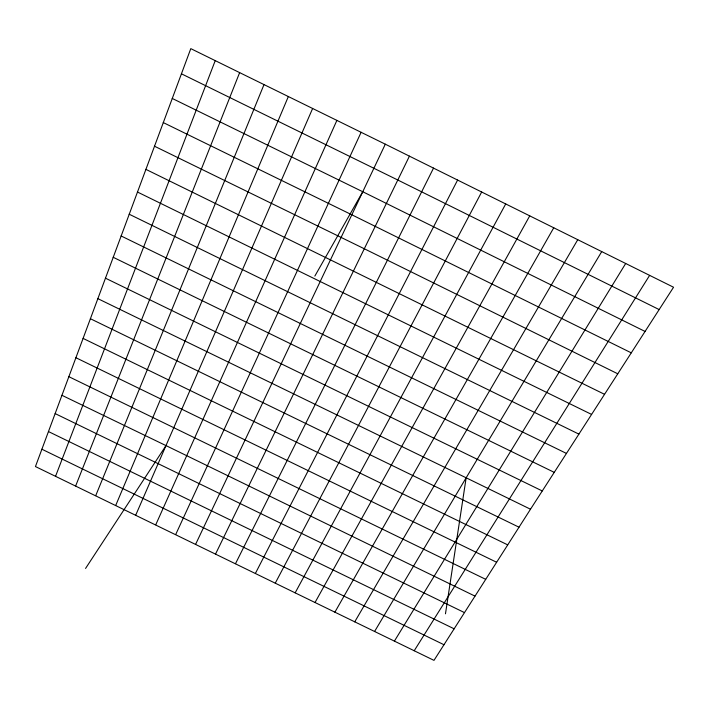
<?xml version="1.0" encoding="UTF-8"?>
<svg xmlns="http://www.w3.org/2000/svg" width="709" height="709" viewBox="0 0 709 709"><rect width="100%" height="100%" fill="white"/><g stroke="black" fill="none" stroke-linecap="round" stroke-linejoin="round"><path stroke-width="1.06" d="M445.474 613.817L466.15 477.795L601.728 251.598M68.862 376.683L190.792 48.629L385.306 144.184L673.55 287.242L530.5 509.222L433.988 660.371L35.45 466.557L68.862 376.683L485.674 579.315M215.235 60.62L55.568 476.253M75.659 485.94L239.651 72.593M264.023 84.548L95.724 495.635M115.762 505.331L288.368 96.486M312.66 108.415L135.773 515.026M336.917 120.335L155.767 524.749M175.726 534.471L361.129 132.264M195.666 544.202L385.306 144.184M215.589 553.942L409.439 156.122M235.503 563.673L433.545 168.068M255.4 573.404L457.624 180.015M275.287 583.117L481.686 191.962M295.166 592.821L505.721 203.908M315.026 602.517L529.747 215.846M334.887 612.195L553.756 227.775M314.84 276.085L362.76 191.74L645.057 331.44M354.73 621.855L577.755 239.695M374.565 631.506L466.15 477.795L530.5 509.222M394.39 641.14L625.684 263.491M414.198 650.765L649.63 275.376M85.559 568.441L165.995 445.598L474.968 596.101M83.068 338.397L507.679 544.858M75.898 357.717L496.575 562.237M61.949 395.312L165.995 445.598M55.151 413.595L464.457 612.594M48.469 431.568L454.123 628.803M41.902 449.214L443.967 644.729M121.071 235.946L566.402 453.397M113.156 257.261L554.208 472.345M105.402 278.15L542.234 490.938M97.807 298.622L466.15 477.795M90.362 318.704L518.988 527.186M154.447 146.196L364.302 248.762L617.752 373.785M145.832 169.336L604.52 394.301M137.404 191.997L591.554 414.402M129.153 214.198L578.854 434.094M181.415 73.798L397.802 180.015L659.157 309.576M172.234 98.445L362.76 191.74M163.247 122.568L351.832 214.792L631.267 352.843"/></g></svg>
